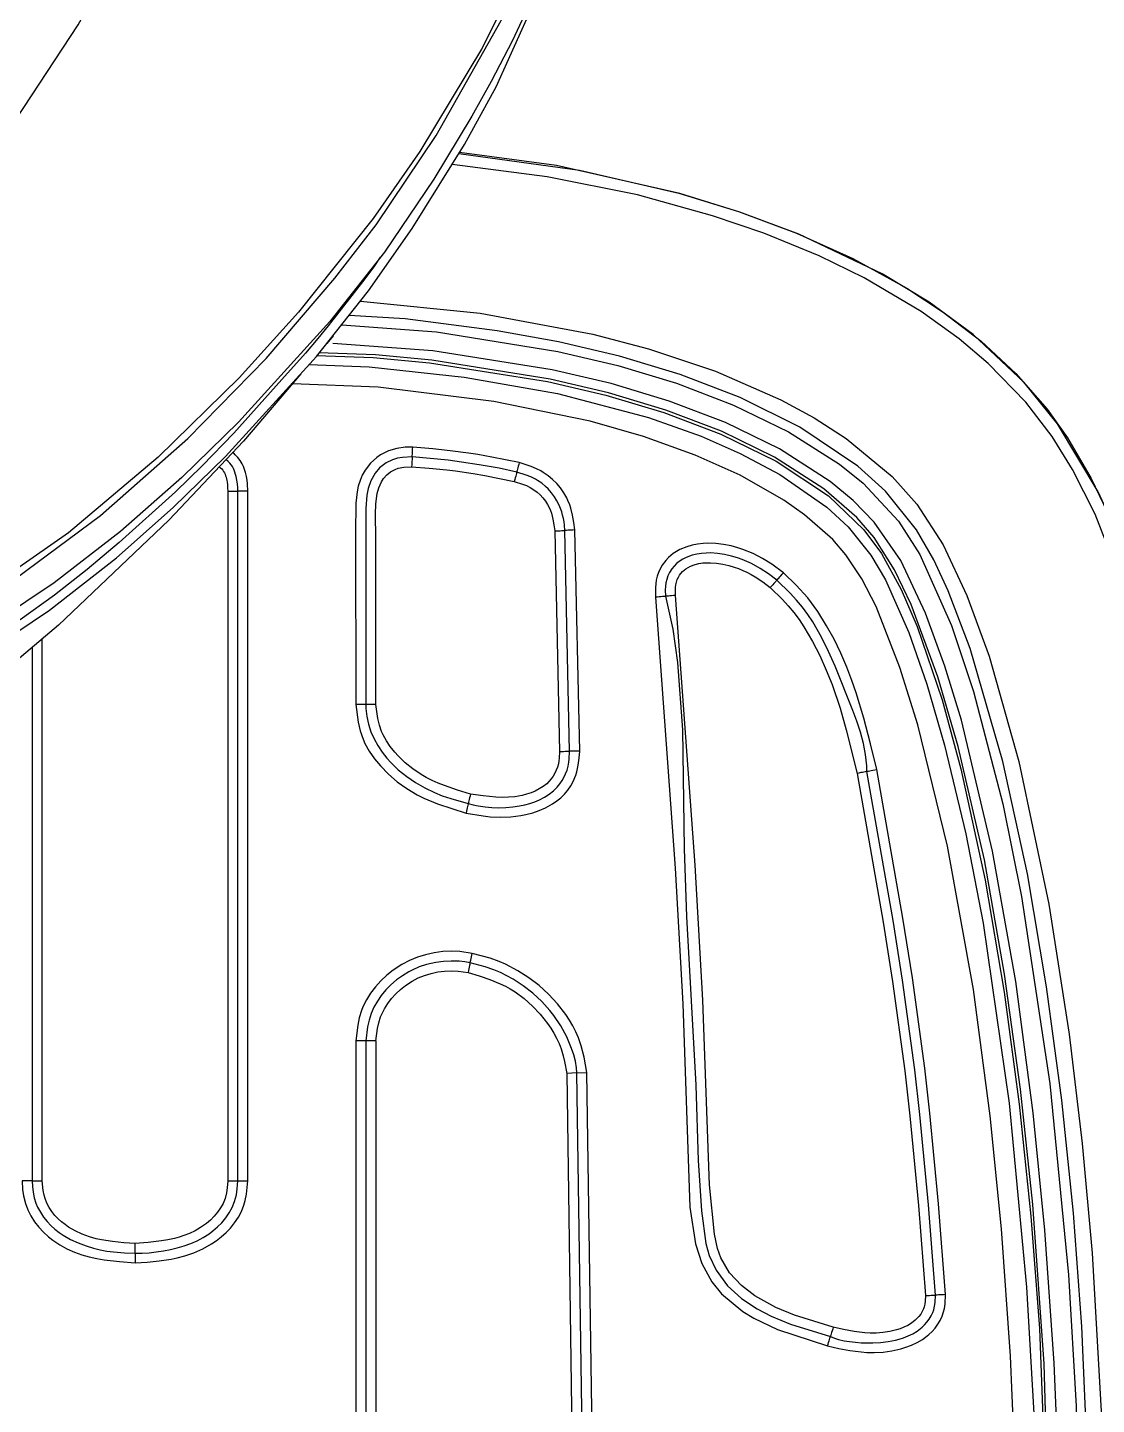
# Model space of a CAD drawing. Header units: inches. Extents: x 5931 to 10048, y 0 to 3185.
# Drawn here: x 7228.309 to 7230.426, y 923.08 to 925.807 of the extents above; entities that cross this region are included whole.
import ezdxf

# ---------------------------------------------------------------- set-up
doc = ezdxf.new("R2010")
doc.units = ezdxf.units.IN
doc.header["$LTSCALE"] = 48
doc.header["$MEASUREMENT"] = 0
doc.linetypes.add('DASHDOT2', pattern=[0.5, 0.25, -0.125, 0, -0.125])
for name, color, linetype in [('A-Eqpm-NIC', 8, 'DASHDOT2'), ('A-Flor-Case-Full Height', 8, 'Continuous'), ('A-Flor-Pattern', 8, 'Continuous')]:
    doc.layers.add(name, color=color, linetype=linetype)

# ---------------------------------------------------------------- blocks, each defined once
blk = doc.blocks.new('Precor_r815')
for p, q in [((-6.9394, 22.0018), (-6.9194, 22.0018)), ((-6.9394, 20.5806), (-6.9394, 22.0018)), ((-6.8994, 22.0018), (-6.9194, 22.0018)), ((-6.9194, 20.5806), (-6.9194, 22.0018)), ((-6.8994, 22.0018), (-6.8994, 20.5806)), ((-6.5311, 20.5806), (-6.5311, 21.6976)), ((-6.5111, 21.68), (-6.5111, 20.5806)), ((-7.1734, 20.8695), (-7.1534, 20.8695)), ((-6.9194, 20.5806), (-6.9394, 20.5806)), ((-6.8994, 20.5806), (-6.9194, 20.5806)), ((-6.5111, 20.5806), (-6.5311, 20.5806)), ((-6.5111, 20.5806), (-6.4911, 20.5806)), ((-6.7153, 20.4317), (-6.7153, 20.4517)), ((-6.7153, 20.4317), (-6.7153, 20.4117))]:
    blk.add_line(p, q)
for points in [[(-2.2403, 21.3462), (-2.9577, 21.3722), (-3.4997, 21.412), (-3.8125, 21.4463), (-4.124, 21.4913), (-4.5624, 21.5788), (-4.8688, 21.6611), (-5.2051, 21.7794), (-5.4369, 21.881), (-5.6091, 21.9702), (-5.7934, 22.0826), (-5.9932, 22.2302), (-6.191, 22.4114), (-6.2982, 22.5285), (-6.463, 22.7421), (-6.6022, 22.9623), (-6.6959, 23.134), (-6.8063, 23.3662), (-6.9296, 23.6934), (-6.9728, 23.8504)], [(-4.7098, 21.1999), (-5.1504, 21.284), (-5.3344, 21.3271), (-5.6792, 21.4284), (-5.8482, 21.4893), (-6.013, 21.5579), (-6.1731, 21.635), (-6.3268, 21.7208), (-6.4567, 21.8049), (-6.647, 21.9512), (-6.8201, 22.11), (-6.9752, 22.2749), (-7.1118, 22.4402), (-7.1936, 22.5505), (-7.3131, 22.734), (-7.4421, 22.9708), (-7.4926, 23.0804), (-7.5288, 23.1758)], [(-7.5256, 23.1885), (-7.5067, 23.126), (-7.4025, 22.9118), (-7.2804, 22.701), (-7.1881, 22.5632), (-7.0396, 22.3702), (-6.9217, 22.2349), (-6.7613, 22.0714), (-6.583, 21.9155), (-6.3769, 21.7669), (-6.2264, 21.6774), (-6.0691, 21.597), (-5.9063, 21.5252), (-5.7393, 21.4614), (-5.569, 21.405), (-5.2232, 21.3118), (-4.9602, 21.2568), (-4.7082, 21.2111)], [(-7.5235, 23.0733), (-7.5043, 23.0229), (-7.4829, 22.9709), (-7.4642, 22.9299), (-7.4222, 22.8455), (-7.3839, 22.7743), (-7.3083, 22.6442)], [(-4.7006, 21.1003), (-5.0581, 21.1629), (-5.2316, 21.199), (-5.5254, 21.2732), (-5.8131, 21.3656), (-5.9534, 21.4201), (-6.0903, 21.4808), (-6.2351, 21.5549), (-6.3855, 21.6446), (-6.5454, 21.7564), (-6.6783, 21.8642), (-6.7912, 21.9678), (-6.8949, 22.0728), (-7.0753, 22.2788), (-7.1786, 22.4143), (-7.2655, 22.5425), (-7.3689, 22.7158), (-7.4318, 22.8345), (-7.5045, 23.0019)], [(-8.9543, 20.1829), (-8.921, 20.6517), (-8.893, 20.9007), (-8.8572, 21.1491), (-8.8134, 21.3986), (-8.7562, 21.6455), (-8.7198, 21.7665), (-8.6773, 21.8852), (-8.6267, 22.0004), (-8.546, 22.1401), (-8.4795, 22.2255), (-8.3782, 22.3243), (-8.2908, 22.3906), (-8.1976, 22.449), (-8.0324, 22.531), (-7.9157, 22.5765), (-7.7961, 22.6145), (-7.5515, 22.6725), (-7.359, 22.6995)], [(-7.3577, 22.6974), (-7.5973, 22.6625), (-7.7944, 22.6153), (-7.9124, 22.5776), (-8.028, 22.5331), (-8.1397, 22.4807), (-8.2467, 22.4196), (-8.319, 22.3704), (-8.394, 22.3105), (-8.4632, 22.244), (-8.525, 22.1707), (-8.5656, 22.1115), (-8.6127, 22.0279), (-8.6529, 21.9406), (-8.7176, 21.7649), (-8.7693, 21.5902), (-8.8121, 21.4126), (-8.8473, 21.2332), (-8.8757, 21.0523), (-8.9182, 20.6884), (-8.9382, 20.4413), (-8.9527, 20.1817)], [(-8.9312, 20.1548), (-8.9089, 20.5098), (-8.869, 20.8954), (-8.8305, 21.16), (-8.7988, 21.336), (-8.7612, 21.5108), (-8.6954, 21.7523), (-8.6207, 21.9542), (-8.5756, 22.0464), (-8.535, 22.1139), (-8.4829, 22.1847), (-8.4084, 22.2645), (-8.3503, 22.3155), (-8.2755, 22.3714), (-8.1623, 22.4409), (-8.0727, 22.4862), (-7.9628, 22.5328), (-7.8612, 22.5689), (-7.7121, 22.6123), (-7.5328, 22.6494), (-7.3449, 22.6747)], [(-7.3083, 22.6442), (-7.2103, 22.4942), (-7.102, 22.3512), (-6.9207, 22.1435), (-6.8081, 22.0295), (-6.6863, 21.9185), (-6.5551, 21.813), (-6.3962, 21.7025), (-6.2832, 21.634), (-6.1664, 21.5709), (-6.0306, 21.5064), (-5.8915, 21.4485), (-5.7496, 21.3965), (-5.4558, 21.3067), (-5.1541, 21.2334), (-4.7098, 21.151)], [(-7.2015, 22.4833), (-7.1889, 22.464), (-7.1714, 22.4391), (-7.0986, 22.3418), (-7.0782, 22.3157), (-7.0534, 22.2855), (-7.0064, 22.2316)], [(-7.1629, 22.393), (-7.4002, 22.3685), (-7.6238, 22.3249), (-7.7343, 22.2948), (-7.8668, 22.2487), (-7.997, 22.1895), (-8.063, 22.1523), (-8.1262, 22.1101), (-8.2177, 22.032), (-8.2669, 21.9748), (-8.319, 21.8908), (-8.3658, 21.7869), (-8.4099, 21.6616), (-8.4689, 21.4448), (-8.5283, 21.1507), (-8.5686, 20.8827), (-8.5945, 20.6577), (-8.6146, 20.4321), (-8.6354, 20.0525)], [(-8.6106, 19.7251), (-8.6056, 20.0029), (-8.5942, 20.2806), (-8.5773, 20.5139), (-8.554, 20.7473), (-8.5242, 20.9803), (-8.4861, 21.2133), (-8.4375, 21.4446), (-8.3726, 21.6774), (-8.329, 21.7962), (-8.3003, 21.8601), (-8.2659, 21.922), (-8.2047, 22.0012), (-8.1497, 22.0529), (-8.0346, 22.1335), (-7.9163, 22.1945), (-7.797, 22.242), (-7.6769, 22.2796), (-7.5555, 22.309), (-7.4337, 22.3318), (-7.2512, 22.3567), (-7.1402, 22.3636)], [(-7.1254, 22.3443), (-7.3133, 22.3298), (-7.5544, 22.2891), (-7.6731, 22.2602), (-7.7896, 22.2238), (-7.9031, 22.1789), (-8.0119, 22.124), (-8.1133, 22.0569), (-8.1598, 22.0179), (-8.2304, 21.9394), (-8.2725, 21.8711), (-8.3355, 21.7245), (-8.3793, 21.5885), (-8.4372, 21.3574), (-8.4744, 21.1665), (-8.5304, 20.7814), (-8.5674, 20.3873), (-8.5827, 20.1163), (-8.5909, 19.7251)], [(-7.1085, 22.3218), (-7.0957, 22.306)], [(-8.5515, 19.7251), (-8.5475, 19.998), (-8.539, 20.2051), (-8.5208, 20.4794), (-8.4976, 20.721), (-8.4629, 20.9915), (-8.417, 21.26), (-8.3549, 21.5296), (-8.3223, 21.6409), (-8.2839, 21.7502), (-8.2346, 21.8585), (-8.1819, 21.9378), (-8.1405, 21.982), (-8.0945, 22.0216), (-7.9943, 22.0887), (-7.8868, 22.143), (-7.7749, 22.1872), (-7.6601, 22.223), (-7.5433, 22.2513), (-7.3063, 22.2909), (-7.1076, 22.3056)], [(-8.5319, 19.7251), (-8.5195, 20.2035), (-8.4967, 20.5317), (-8.4722, 20.7697), (-8.4406, 21.0068), (-8.4006, 21.2424), (-8.3488, 21.4756), (-8.3085, 21.6192), (-8.2553, 21.7683), (-8.2223, 21.8397), (-8.1816, 21.9062), (-8.1474, 21.9472), (-8.0823, 22.0062), (-7.9844, 22.0717), (-7.8787, 22.1251), (-7.7683, 22.1687), (-7.6547, 22.204), (-7.5391, 22.2321), (-7.304, 22.2712), (-7.1922, 22.2822), (-7.0801, 22.2868)], [(-7.0754, 22.2811), (-7.1878, 22.2766), (-7.2997, 22.2657), (-7.5335, 22.2272), (-7.6497, 22.1993), (-7.7648, 22.1636), (-7.8777, 22.1191), (-7.9873, 22.0631), (-8.0912, 21.9916), (-8.1611, 21.9221), (-8.1966, 21.8734), (-8.2358, 21.7993), (-8.267, 21.7224), (-8.3166, 21.5717), (-8.3541, 21.4293), (-8.4025, 21.2002), (-8.4402, 20.9695), (-8.4698, 20.739), (-8.4928, 20.5079), (-8.5097, 20.2765), (-8.522, 19.9575), (-8.526, 19.7251)], [(-7.0605, 22.2628), (-7.1798, 22.2575), (-7.3681, 22.2364), (-7.5538, 22.2028), (-7.7342, 22.1532), (-7.8386, 22.1145), (-7.9163, 22.0791), (-7.9945, 22.0359), (-8.0877, 21.9687), (-8.1303, 21.9279), (-8.1754, 21.87), (-8.2043, 21.8187), (-8.2506, 21.7104), (-8.2865, 21.6037), (-8.3217, 21.4782), (-8.3637, 21.2957), (-8.398, 21.1117), (-8.4498, 20.7409), (-8.4843, 20.362), (-8.4986, 20.1016), (-8.5063, 19.7251)], [(-7.0444, 22.243), (-6.9307, 22.1044), (-6.7825, 21.942), (-6.5632, 21.7254), (-6.3735, 21.5584), (-6.2684, 21.4731), (-6.0858, 21.3361), (-5.9244, 21.2258), (-5.7011, 21.0891), (-5.5708, 21.0174), (-5.3983, 20.931), (-5.2225, 20.8526)], [(-8.466, 19.7251), (-8.4622, 19.9895), (-8.4527, 20.2198), (-8.4347, 20.4821), (-8.4122, 20.7148), (-8.3788, 20.9748), (-8.3276, 21.2705), (-8.2688, 21.5203), (-8.2331, 21.6382), (-8.1856, 21.764), (-8.1574, 21.821), (-8.1259, 21.8703), (-8.0999, 21.9017), (-8.0438, 21.9526), (-8.0024, 21.9828), (-7.9158, 22.0342), (-7.8268, 22.0757), (-7.7242, 22.1141), (-7.6183, 22.1456), (-7.4271, 22.1865), (-7.1977, 22.2155), (-7.0278, 22.2226)], [(-7.0064, 22.2316), (-6.9112, 22.1212), (-6.8484, 22.0536), (-6.7958, 22.0004), (-6.684, 21.8957), (-6.6206, 21.8405), (-6.5552, 21.7872), (-6.4872, 21.7364), (-6.4015, 21.6794), (-6.2664, 21.6004)], [(-7.4777, 22.0604), (-7.423, 22.0718), (-7.3956, 22.0769), (-7.3773, 22.0798), (-7.3405, 22.0848), (-7.3059, 22.0884), (-7.2663, 22.092)], [(-7.2653, 22.072), (-7.2653, 22.0724), (-7.2653, 22.0735), (-7.2654, 22.0753), (-7.2656, 22.0778), (-7.2657, 22.0809), (-7.2659, 22.0843), (-7.2661, 22.0881), (-7.2663, 22.092)], [(-7.2663, 22.092), (-7.2516, 22.0919), (-7.2346, 22.0895), (-7.218, 22.0843), (-7.2024, 22.0762), (-7.1952, 22.0712), (-7.1825, 22.0591), (-7.172, 22.045), (-7.1663, 22.0345), (-7.1617, 22.0235), (-7.1582, 22.0121), (-7.1558, 22.0004), (-7.1536, 21.9771), (-7.1529, 21.9151), (-7.1533, 21.5618)], [(-6.9394, 22.0018), (-6.9385, 22.0168), (-6.9377, 22.0243), (-6.9365, 22.0319), (-6.9346, 22.0402), (-6.9334, 22.0442), (-6.932, 22.0482), (-6.9304, 22.0521), (-6.9277, 22.0578), (-6.9257, 22.0613), (-6.9237, 22.0645), (-6.9191, 22.0707), (-6.9142, 22.0766), (-6.9092, 22.0825)], [(-7.588, 21.9216), (-7.586, 21.9368), (-7.5835, 21.9518), (-7.58, 21.9665), (-7.5778, 21.9737), (-7.5743, 21.9826), (-7.5718, 21.988), (-7.5662, 21.9983), (-7.5596, 22.0081), (-7.5521, 22.0173), (-7.5439, 22.0258), (-7.5349, 22.0334), (-7.5253, 22.0402), (-7.5203, 22.0432), (-7.5122, 22.0475), (-7.501, 22.0523), (-7.4777, 22.0604)], [(-7.4777, 22.0604), (-7.4768, 22.0566), (-7.4758, 22.053), (-7.475, 22.0496), (-7.4742, 22.0467), (-7.4736, 22.0443), (-7.4732, 22.0425), (-7.4729, 22.0414), (-7.4728, 22.041)], [(-7.4728, 22.041), (-7.4381, 22.0488), (-7.3981, 22.0561), (-7.363, 22.0616), (-7.3367, 22.0651), (-7.301, 22.0689), (-7.2653, 22.072)], [(-7.2642, 22.052), (-7.2992, 22.049), (-7.3341, 22.0453), (-7.3515, 22.0431), (-7.3862, 22.0378), (-7.4095, 22.0336), (-7.4679, 22.0216)], [(-7.2653, 22.072), (-7.2458, 22.0712), (-7.2363, 22.0693), (-7.2261, 22.066), (-7.2139, 22.0598), (-7.2006, 22.0493), (-7.1919, 22.0389), (-7.183, 22.0229), (-7.1776, 22.0068), (-7.175, 21.9933), (-7.1733, 21.9657), (-7.1733, 21.5618)], [(-7.2653, 22.072), (-7.2652, 22.0716), (-7.2652, 22.0705), (-7.2651, 22.0686), (-7.265, 22.0661), (-7.2648, 22.0631), (-7.2646, 22.0596), (-7.2644, 22.0559), (-7.2642, 22.052)], [(-7.1933, 21.5618), (-7.1934, 21.9052), (-7.1926, 21.9544), (-7.193, 21.9757), (-7.1957, 21.9967), (-7.1989, 22.0084), (-7.2042, 22.0209), (-7.2082, 22.0273), (-7.2147, 22.0351), (-7.2224, 22.0416), (-7.2312, 22.0465), (-7.2377, 22.0489), (-7.2488, 22.0511), (-7.2642, 22.052)], [(-6.9194, 22.0018), (-6.9192, 22.0093), (-6.9186, 22.0168), (-6.9175, 22.0243), (-6.916, 22.032), (-6.9149, 22.0362), (-6.9136, 22.0404), (-6.9122, 22.0445), (-6.9104, 22.0484), (-6.9084, 22.0522), (-6.9062, 22.0558), (-6.9036, 22.0591), (-6.8998, 22.0629), (-6.8952, 22.067)], [(-6.8819, 22.0524), (-6.8849, 22.0498), (-6.8873, 22.0474), (-6.8893, 22.0449), (-6.8911, 22.0422), (-6.8926, 22.0394), (-6.8939, 22.0364), (-6.895, 22.0333), (-6.8959, 22.0302), (-6.8966, 22.027), (-6.8973, 22.0238), (-6.8978, 22.0207), (-6.8985, 22.0144), (-6.899, 22.0081), (-6.8994, 22.0018)], [(-7.568, 21.9206), (-7.5675, 21.9312), (-7.5667, 21.9383), (-7.5655, 21.9453), (-7.5638, 21.9522), (-7.5619, 21.9591), (-7.5595, 21.9658), (-7.5569, 21.9724), (-7.5525, 21.9815), (-7.5475, 21.9902), (-7.5418, 21.9984), (-7.5353, 22.006), (-7.53, 22.0114), (-7.5223, 22.018), (-7.514, 22.0237), (-7.5097, 22.0263), (-7.5008, 22.0308), (-7.4917, 22.0346), (-7.4728, 22.041)], [(-7.4679, 22.0216), (-7.4842, 22.0161), (-7.4921, 22.0129), (-7.4996, 22.009), (-7.5066, 22.0046), (-7.5131, 21.9996), (-7.5192, 21.9939), (-7.5248, 21.9877), (-7.5297, 21.981), (-7.534, 21.974), (-7.5376, 21.9666), (-7.5395, 21.9618), (-7.5414, 21.956), (-7.543, 21.9501), (-7.5444, 21.9441), (-7.5464, 21.9319), (-7.548, 21.9196)], [(-7.4728, 22.041), (-7.4727, 22.0406), (-7.4724, 22.0395), (-7.472, 22.0377), (-7.4713, 22.0353), (-7.4706, 22.0324), (-7.4697, 22.029), (-7.4688, 22.0254), (-7.4679, 22.0216)], [(-7.5976, 21.4662), (-7.588, 21.9216)], [(-7.588, 21.9216), (-7.5841, 21.9214), (-7.5803, 21.9212), (-7.5769, 21.9211), (-7.5739, 21.9209), (-7.5714, 21.9208), (-7.5695, 21.9207), (-7.5684, 21.9206), (-7.568, 21.9206)], [(-7.5776, 21.4658), (-7.568, 21.9206)], [(-7.548, 21.9196), (-7.5519, 21.9198), (-7.5557, 21.92), (-7.5591, 21.9201), (-7.5622, 21.9203), (-7.5646, 21.9204), (-7.5665, 21.9205), (-7.5676, 21.9206), (-7.568, 21.9206)], [(-7.548, 21.9196), (-7.5576, 21.4653)], [(-8.0017, 21.8332), (-7.9787, 21.8511), (-7.9606, 21.8629), (-7.9415, 21.8731), (-7.9215, 21.8815), (-7.9112, 21.885), (-7.8985, 21.8886), (-7.8832, 21.8918), (-7.8677, 21.8937), (-7.8521, 21.8942), (-7.8426, 21.8938), (-7.8316, 21.8925), (-7.8206, 21.8903), (-7.81, 21.8871), (-7.7966, 21.8813), (-7.7898, 21.8774), (-7.7833, 21.8729), (-7.7741, 21.8649), (-7.7685, 21.8589), (-7.7613, 21.849), (-7.7573, 21.8418), (-7.7539, 21.8343), (-7.7513, 21.8266), (-7.7493, 21.8182), (-7.7478, 21.8032), (-7.7479, 21.7829)], [(-7.9887, 21.8181), (-7.9725, 21.8309), (-7.9558, 21.8422), (-7.9383, 21.8522), (-7.9199, 21.8606), (-7.9105, 21.8641), (-7.8989, 21.8678), (-7.8852, 21.8711), (-7.8712, 21.8733), (-7.8572, 21.8742), (-7.8489, 21.8741), (-7.8394, 21.8734), (-7.83, 21.8719), (-7.8207, 21.8696), (-7.8086, 21.8649), (-7.8024, 21.8616), (-7.7951, 21.8567), (-7.7897, 21.8523), (-7.7849, 21.8473), (-7.7805, 21.8418), (-7.7758, 21.8341), (-7.7726, 21.8271), (-7.7702, 21.8198), (-7.7685, 21.8124), (-7.7677, 21.8054), (-7.7674, 21.7986), (-7.7678, 21.7849)], [(-8.1871, 21.4281), (-8.1747, 21.4811), (-8.1614, 21.5337), (-8.1463, 21.5858), (-8.1378, 21.6115), (-8.1276, 21.6389), (-8.1156, 21.6679), (-8.1023, 21.6964), (-8.0876, 21.7243), (-8.0702, 21.7534), (-8.0502, 21.7816), (-8.0269, 21.8081), (-8.0017, 21.8332)], [(-7.9887, 21.8181), (-7.9889, 21.8184), (-7.9897, 21.8192), (-7.9909, 21.8206), (-7.9925, 21.8225), (-7.9945, 21.8248), (-7.9967, 21.8274), (-7.9992, 21.8303), (-8.0017, 21.8332)], [(-7.7877, 21.7869), (-7.7874, 21.7979), (-7.7876, 21.8034), (-7.7882, 21.8089), (-7.7894, 21.8143), (-7.7912, 21.8196), (-7.7935, 21.8247), (-7.7955, 21.8282), (-7.7984, 21.8322), (-7.8016, 21.8359), (-7.8082, 21.8416), (-7.8127, 21.8445), (-7.8174, 21.8469), (-7.8267, 21.8504), (-7.8343, 21.8524), (-7.842, 21.8536), (-7.8498, 21.8542), (-7.8569, 21.8542), (-7.8692, 21.8534), (-7.8815, 21.8514), (-7.8936, 21.8485), (-7.904, 21.8452), (-7.9126, 21.842), (-7.9211, 21.8384), (-7.9294, 21.8344), (-7.9376, 21.83), (-7.9455, 21.8253), (-7.9607, 21.8148), (-7.9756, 21.8029)], [(-8.1675, 21.4241), (-8.1671, 21.4358), (-8.1649, 21.459), (-8.1606, 21.482), (-8.1548, 21.5048), (-8.1477, 21.5274), (-8.1398, 21.5498), (-8.1043, 21.6408), (-8.0914, 21.6712), (-8.0773, 21.7011), (-8.06, 21.7324), (-8.0501, 21.7478), (-8.0394, 21.7627), (-8.0277, 21.7772), (-8.0151, 21.7911), (-7.9887, 21.8181)], [(-7.9756, 21.8029), (-7.9999, 21.7782), (-8.0115, 21.7654), (-8.0225, 21.7519), (-8.0329, 21.7374), (-8.0426, 21.7223), (-8.0598, 21.6918), (-8.074, 21.6628), (-8.0868, 21.6331), (-8.0984, 21.603), (-8.1142, 21.5548), (-8.1265, 21.5102), (-8.1479, 21.4201)], [(-7.9887, 21.8181), (-7.9884, 21.8178), (-7.9877, 21.8169), (-7.9865, 21.8155), (-7.9848, 21.8136), (-7.9829, 21.8113), (-7.9806, 21.8087), (-7.9782, 21.8059), (-7.9756, 21.8029)], [(-8.1007, 20.279), (-8.0237, 20.304), (-7.9867, 20.3198), (-7.9454, 20.3436), (-7.9184, 20.3653), (-7.8952, 20.3916), (-7.8778, 20.4222), (-7.8711, 20.4412), (-7.865, 20.471), (-7.8552, 20.5723), (-7.8421, 20.9531), (-7.827, 21.2314), (-7.7877, 21.7869)], [(-7.7678, 21.7849), (-7.7821, 21.717), (-7.7919, 21.6484), (-7.8015, 21.5096), (-7.8049, 21.2646), (-7.8098, 21.1251), (-7.8281, 20.7781), (-7.833, 20.6228), (-7.8394, 20.5193), (-7.8482, 20.4516), (-7.8545, 20.4272), (-7.8682, 20.3966), (-7.8912, 20.3646), (-7.9187, 20.3385), (-7.9498, 20.317), (-7.9773, 20.3022), (-8.0156, 20.2858), (-8.095, 20.2598)], [(-7.7479, 21.7829), (-7.7873, 21.2247), (-7.8021, 20.9451), (-7.8164, 20.5262), (-7.8273, 20.4511), (-7.84, 20.4104), (-7.8595, 20.3729), (-7.8791, 20.3481), (-7.921, 20.3118), (-7.9431, 20.2977), (-7.9898, 20.2746), (-8.0894, 20.2406)], [(-7.7877, 21.7869), (-7.7838, 21.7865), (-7.78, 21.7861), (-7.7766, 21.7858), (-7.7736, 21.7855), (-7.7711, 21.7852), (-7.7693, 21.785), (-7.7681, 21.7849), (-7.7678, 21.7849)], [(-7.7678, 21.7849), (-7.7674, 21.7848), (-7.7662, 21.7847), (-7.7644, 21.7845), (-7.7619, 21.7843), (-7.7589, 21.784), (-7.7555, 21.7837), (-7.7517, 21.7833), (-7.7479, 21.7829)], [(-7.381, 21.3773), (-7.3551, 21.3857), (-7.3296, 21.395), (-7.3171, 21.4001), (-7.3049, 21.4057), (-7.2931, 21.412), (-7.283, 21.4179), (-7.2667, 21.4293), (-7.2513, 21.4422), (-7.2372, 21.4565), (-7.2305, 21.4641), (-7.2218, 21.4754), (-7.214, 21.4873), (-7.2074, 21.4998), (-7.2046, 21.5063), (-7.2002, 21.5197), (-7.1972, 21.5335), (-7.1933, 21.5618)], [(-7.1733, 21.5618), (-7.1735, 21.5537), (-7.1752, 21.5376), (-7.1785, 21.5216), (-7.1833, 21.506), (-7.1895, 21.4913), (-7.1969, 21.4773), (-7.2055, 21.464), (-7.2151, 21.4514), (-7.2222, 21.4432), (-7.2376, 21.4278), (-7.2543, 21.4139), (-7.2721, 21.4013), (-7.2906, 21.3901), (-7.3098, 21.3805), (-7.3248, 21.3742), (-7.3418, 21.3682), (-7.3765, 21.3578)], [(-7.1533, 21.5618), (-7.1583, 21.5254), (-7.1622, 21.5076), (-7.1679, 21.4904), (-7.1715, 21.482), (-7.1802, 21.4658), (-7.1906, 21.4503), (-7.2022, 21.4357), (-7.2182, 21.4185), (-7.2356, 21.4029), (-7.2543, 21.3889), (-7.2754, 21.376), (-7.2885, 21.3692), (-7.3157, 21.3576), (-7.3436, 21.3475), (-7.3721, 21.3383)], [(-7.1733, 21.5618), (-7.1729, 21.5618), (-7.1718, 21.5618), (-7.1699, 21.5618), (-7.1675, 21.5618), (-7.1644, 21.5618), (-7.161, 21.5618), (-7.1572, 21.5618), (-7.1533, 21.5618)], [(-7.5976, 21.4662), (-7.5937, 21.4662), (-7.5899, 21.4661), (-7.5865, 21.466), (-7.5834, 21.4659), (-7.5809, 21.4659), (-7.5791, 21.4658), (-7.5779, 21.4658), (-7.5776, 21.4658)], [(-7.3721, 21.3383), (-7.4063, 21.3324), (-7.42, 21.3309), (-7.4403, 21.3299), (-7.4607, 21.3307), (-7.4809, 21.3333), (-7.4909, 21.3353), (-7.5044, 21.3389), (-7.5175, 21.3436), (-7.5301, 21.3493), (-7.5435, 21.3572), (-7.552, 21.3633), (-7.5599, 21.3701), (-7.5672, 21.3776), (-7.5739, 21.3857), (-7.5798, 21.3944), (-7.5848, 21.4036), (-7.59, 21.4165), (-7.592, 21.4234), (-7.5948, 21.4374), (-7.5964, 21.4517), (-7.5976, 21.4662)], [(-7.3765, 21.3578), (-7.3864, 21.3552), (-7.3964, 21.3531), (-7.4099, 21.351), (-7.4236, 21.3498), (-7.4373, 21.3494), (-7.451, 21.3498), (-7.4647, 21.3511), (-7.4782, 21.3532), (-7.4885, 21.3553), (-7.4985, 21.3581), (-7.5083, 21.3614), (-7.5181, 21.3656), (-7.528, 21.371), (-7.5373, 21.3772), (-7.5459, 21.3844), (-7.5528, 21.3915), (-7.5582, 21.3983), (-7.563, 21.4055), (-7.5671, 21.4131), (-7.5697, 21.419), (-7.5726, 21.4269), (-7.5747, 21.435), (-7.5762, 21.4433), (-7.5769, 21.4495), (-7.5776, 21.4658)], [(-7.5576, 21.4653), (-7.5615, 21.4654), (-7.5652, 21.4655), (-7.5687, 21.4656), (-7.5717, 21.4656), (-7.5742, 21.4657), (-7.576, 21.4657), (-7.5772, 21.4658), (-7.5776, 21.4658)], [(-7.5576, 21.4653), (-7.557, 21.4515), (-7.5565, 21.4463), (-7.5553, 21.4396), (-7.5535, 21.433), (-7.5512, 21.4265), (-7.5483, 21.4203), (-7.5449, 21.4143), (-7.541, 21.4087), (-7.5366, 21.4034), (-7.5322, 21.3989), (-7.5251, 21.3931), (-7.5175, 21.388), (-7.5093, 21.3836), (-7.501, 21.38), (-7.4924, 21.377), (-7.4836, 21.3746), (-7.4686, 21.372), (-7.4562, 21.3709), (-7.4438, 21.3707), (-7.4313, 21.3711), (-7.4187, 21.3722), (-7.4062, 21.3737), (-7.381, 21.3773)], [(-8.3237, 20.3464), (-8.3096, 20.5334), (-8.2925, 20.7201), (-8.2822, 20.8131), (-8.2577, 20.9987), (-8.2389, 21.1218), (-8.1871, 21.4281)], [(-8.3037, 20.3454), (-8.2897, 20.5314), (-8.2728, 20.7171), (-8.2624, 20.8095), (-8.2381, 20.9939), (-8.2195, 21.1169), (-8.1675, 21.4241)], [(-8.1479, 21.4201), (-8.1997, 21.1138), (-8.2183, 20.9912), (-8.2426, 20.8072), (-8.2529, 20.7149), (-8.2698, 20.5299), (-8.2837, 20.3445)], [(-8.1675, 21.4241), (-8.1678, 21.4242), (-8.1689, 21.4244), (-8.1708, 21.4248), (-8.1732, 21.4253), (-8.1762, 21.4259), (-8.1796, 21.4266), (-8.1832, 21.4273), (-8.1871, 21.4281)], [(-8.1675, 21.4241), (-8.1671, 21.424), (-8.166, 21.4238), (-8.1641, 21.4234), (-8.1617, 21.4229), (-8.1587, 21.4223), (-8.1554, 21.4217), (-8.1517, 21.4209), (-8.1479, 21.4201)], [(-7.381, 21.3773), (-7.3801, 21.3735), (-7.3793, 21.3698), (-7.3785, 21.3665), (-7.3778, 21.3635), (-7.3773, 21.3611), (-7.3769, 21.3593), (-7.3766, 21.3582), (-7.3765, 21.3578)], [(-7.3765, 21.3578), (-7.3764, 21.3574), (-7.3762, 21.3563), (-7.3758, 21.3545), (-7.3752, 21.3521), (-7.3745, 21.3491), (-7.3738, 21.3458), (-7.3729, 21.3421), (-7.3721, 21.3383)], [(-7.6118, 20.8042), (-7.6064, 20.8356), (-7.6008, 20.8587), (-7.5952, 20.8753), (-7.5899, 20.8878), (-7.5839, 20.9), (-7.5772, 20.9119), (-7.5699, 20.9234), (-7.5535, 20.9454), (-7.5359, 20.9651), (-7.5169, 20.983), (-7.4966, 20.9992), (-7.475, 21.0136), (-7.4507, 21.027), (-7.4381, 21.0327), (-7.4198, 21.0395), (-7.3842, 21.0494)], [(-7.3842, 21.0494), (-7.3601, 21.0529), (-7.343, 21.0537), (-7.3258, 21.0529), (-7.3087, 21.0505), (-7.2919, 21.0466), (-7.2756, 21.0413), (-7.2599, 21.0347), (-7.2448, 21.0266), (-7.2275, 21.0149), (-7.2148, 21.0044), (-7.203, 20.9928), (-7.1922, 20.9803), (-7.1827, 20.9673), (-7.1745, 20.9537), (-7.1676, 20.9393), (-7.1648, 20.9319), (-7.1603, 20.9168), (-7.1572, 20.9013), (-7.1534, 20.8695)], [(-7.3802, 21.0298), (-7.3803, 21.0302), (-7.3805, 21.0313), (-7.3809, 21.0331), (-7.3814, 21.0356), (-7.382, 21.0385), (-7.3827, 21.0419), (-7.3834, 21.0456), (-7.3842, 21.0494)], [(-7.5919, 20.8032), (-7.5914, 20.8134), (-7.5893, 20.827), (-7.5859, 20.8404), (-7.5816, 20.8535), (-7.5718, 20.8774), (-7.5601, 20.9002), (-7.5462, 20.9217), (-7.5386, 20.932), (-7.5224, 20.9505), (-7.5047, 20.9673), (-7.4857, 20.9825), (-7.4654, 20.996), (-7.4531, 21.0032), (-7.4404, 21.0097), (-7.4274, 21.0155), (-7.4101, 21.0217), (-7.3802, 21.0298)], [(-7.3763, 21.0102), (-7.398, 21.0032), (-7.4193, 20.9956), (-7.4401, 20.9867), (-7.4501, 20.9817), (-7.4598, 20.9761), (-7.4693, 20.97), (-7.4872, 20.9563), (-7.5039, 20.9409), (-7.5192, 20.924), (-7.5338, 20.9051), (-7.5403, 20.8952), (-7.5464, 20.885), (-7.5518, 20.8746), (-7.5566, 20.8639), (-7.5608, 20.8529), (-7.565, 20.8385), (-7.5677, 20.8265), (-7.5719, 20.8022)], [(-7.3802, 21.0298), (-7.37, 21.0317), (-7.3582, 21.033), (-7.3429, 21.0335), (-7.3276, 21.0328), (-7.3124, 21.0308), (-7.303, 21.0288), (-7.2937, 21.0264), (-7.2792, 21.0214), (-7.2653, 21.0151), (-7.2585, 21.0114), (-7.2457, 21.0034), (-7.234, 20.9946), (-7.2231, 20.9849), (-7.2131, 20.9742), (-7.204, 20.9629), (-7.1961, 20.951), (-7.1892, 20.9385), (-7.1837, 20.9255), (-7.1797, 20.912), (-7.1769, 20.898), (-7.1734, 20.8695)], [(-7.3802, 21.0298), (-7.3802, 21.0294), (-7.3799, 21.0283), (-7.3796, 21.0265), (-7.3791, 21.0241), (-7.3785, 21.0211), (-7.3778, 21.0177), (-7.377, 21.014), (-7.3763, 21.0102)], [(-7.1934, 20.8695), (-7.1965, 20.8944), (-7.1989, 20.9065), (-7.2024, 20.9184), (-7.2047, 20.9242), (-7.2101, 20.9354), (-7.2166, 20.946), (-7.2241, 20.9561), (-7.2326, 20.9659), (-7.2418, 20.975), (-7.2518, 20.9832), (-7.2654, 20.9923), (-7.2773, 20.9987), (-7.2898, 21.0039), (-7.3027, 21.0081), (-7.3159, 21.0112), (-7.3294, 21.013), (-7.343, 21.0137), (-7.3566, 21.013), (-7.3763, 21.0102)], [(-7.1935, 19.5498), (-7.1935, 20.8695)], [(-7.1934, 20.8695), (-7.1895, 20.8695), (-7.1858, 20.8695), (-7.1823, 20.8695), (-7.1793, 20.8695), (-7.1768, 20.8695), (-7.1749, 20.8695), (-7.1738, 20.8695), (-7.1734, 20.8695)], [(-7.1734, 20.8695), (-7.1734, 19.5489)], [(-7.1534, 20.8695), (-7.1534, 19.5481)], [(-7.6272, 19.534), (-7.6222, 20.063), (-7.6118, 20.8042)], [(-7.5919, 20.8032), (-7.6118, 20.8042)], [(-7.6072, 19.5339), (-7.6022, 20.0629), (-7.5919, 20.8032)], [(-7.5919, 20.8032), (-7.5719, 20.8022)], [(-7.5719, 20.8022), (-7.5822, 20.0627), (-7.5872, 19.5337)], [(-6.7153, 20.4117), (-6.7394, 20.4133), (-6.7633, 20.4157), (-6.787, 20.4193), (-6.7988, 20.4219), (-6.8139, 20.426), (-6.8323, 20.4327), (-6.85, 20.4409), (-6.8669, 20.4507), (-6.8762, 20.4572), (-6.8863, 20.4653), (-6.8959, 20.4741), (-6.9047, 20.4836), (-6.913, 20.4943), (-6.9204, 20.5058), (-6.9266, 20.5179), (-6.9314, 20.5306), (-6.934, 20.5403), (-6.9365, 20.5536), (-6.9394, 20.5806)], [(-6.7153, 20.4317), (-6.7294, 20.4319), (-6.7435, 20.4328), (-6.7575, 20.4342), (-6.7715, 20.4363), (-6.7854, 20.4391), (-6.7991, 20.4425), (-6.8126, 20.4468), (-6.8257, 20.4518), (-6.8384, 20.4575), (-6.8506, 20.4642), (-6.8623, 20.4718), (-6.8699, 20.4776), (-6.8792, 20.4857), (-6.8877, 20.4946), (-6.8955, 20.5043), (-6.9024, 20.5148), (-6.9083, 20.5261), (-6.9129, 20.538), (-6.9166, 20.5522), (-6.9182, 20.5643), (-6.9194, 20.5806)], [(-6.8994, 20.5806), (-6.8984, 20.5666), (-6.897, 20.5563), (-6.8939, 20.5443), (-6.89, 20.5344), (-6.8851, 20.5249), (-6.8792, 20.5159), (-6.8726, 20.5077), (-6.8653, 20.5001), (-6.8573, 20.4931), (-6.8455, 20.4845), (-6.8348, 20.4781), (-6.8236, 20.4726), (-6.8121, 20.4679), (-6.8029, 20.4648), (-6.7935, 20.4621), (-6.7807, 20.4592), (-6.7678, 20.457), (-6.7417, 20.4538), (-6.7153, 20.4517)], [(-6.5111, 20.5806), (-6.5116, 20.569), (-6.513, 20.5575), (-6.5154, 20.5461), (-6.5188, 20.5349), (-6.5221, 20.5267), (-6.5275, 20.5161), (-6.5338, 20.5061), (-6.5408, 20.4969), (-6.5481, 20.4888), (-6.556, 20.4814), (-6.5645, 20.4745), (-6.5724, 20.4689), (-6.5871, 20.4602), (-6.6025, 20.4528), (-6.6185, 20.4466), (-6.6332, 20.442), (-6.6463, 20.4388), (-6.6595, 20.4361), (-6.6729, 20.4342), (-6.6944, 20.4325), (-6.7153, 20.4317)], [(-6.7153, 20.4517), (-6.6929, 20.4532), (-6.6707, 20.4555), (-6.6487, 20.4591), (-6.6379, 20.4616), (-6.6251, 20.4654), (-6.6107, 20.4708), (-6.5968, 20.4776), (-6.5836, 20.4855), (-6.5766, 20.4905), (-6.5693, 20.4964), (-6.5625, 20.5028), (-6.5561, 20.5097), (-6.5501, 20.5175), (-6.5448, 20.5259), (-6.5403, 20.5348), (-6.5368, 20.5441), (-6.5349, 20.5512), (-6.5331, 20.5609), (-6.5311, 20.5806)], [(-6.4911, 20.5806), (-6.4923, 20.5631), (-6.494, 20.55), (-6.4978, 20.5343), (-6.5026, 20.5212), (-6.5087, 20.5085), (-6.516, 20.4965), (-6.5244, 20.4854), (-6.5337, 20.475), (-6.5439, 20.4655), (-6.5525, 20.4585), (-6.566, 20.4491), (-6.5803, 20.441), (-6.5952, 20.434), (-6.61, 20.4285), (-6.6245, 20.4242), (-6.6393, 20.4208), (-6.6542, 20.4181), (-6.6846, 20.4143), (-6.7153, 20.4117)], [(-8.3237, 20.3464), (-8.3198, 20.3462), (-8.3161, 20.346), (-8.3126, 20.3458), (-8.3096, 20.3457), (-8.3071, 20.3456), (-8.3052, 20.3455), (-8.3041, 20.3454), (-8.3037, 20.3454)], [(-8.0894, 20.2406), (-8.1115, 20.2357), (-8.1337, 20.2314), (-8.1561, 20.2283), (-8.1673, 20.2274), (-8.1818, 20.2271), (-8.1996, 20.228), (-8.2173, 20.2304), (-8.2347, 20.2345), (-8.2449, 20.2378), (-8.2563, 20.2423), (-8.2673, 20.2477), (-8.2777, 20.2542), (-8.2838, 20.2586), (-8.2906, 20.2644), (-8.2969, 20.2707), (-8.3027, 20.2775), (-8.3081, 20.2852), (-8.3129, 20.2934), (-8.3168, 20.3021), (-8.3198, 20.3111), (-8.3213, 20.318), (-8.3226, 20.3274), (-8.3237, 20.3464)], [(-8.2837, 20.3445), (-8.2876, 20.3447), (-8.2914, 20.3449), (-8.2948, 20.345), (-8.2979, 20.3451), (-8.3004, 20.3453), (-8.3022, 20.3453), (-8.3033, 20.3454), (-8.3037, 20.3454)], [(-8.095, 20.2598), (-8.103, 20.2568), (-8.1111, 20.2542), (-8.1221, 20.2515), (-8.1333, 20.2495), (-8.1446, 20.2481), (-8.1561, 20.2473), (-8.1791, 20.2471), (-8.1944, 20.248), (-8.2096, 20.2497), (-8.2245, 20.2526), (-8.2318, 20.2545), (-8.2402, 20.2573), (-8.2496, 20.2612), (-8.2586, 20.2658), (-8.2672, 20.2712), (-8.2772, 20.2792), (-8.2821, 20.2841), (-8.2865, 20.2893), (-8.291, 20.2956), (-8.295, 20.3025), (-8.2983, 20.3097), (-8.3002, 20.3153), (-8.3019, 20.3228), (-8.3029, 20.3302), (-8.3037, 20.3454)], [(-8.2837, 20.3445), (-8.2831, 20.3327), (-8.2824, 20.3269), (-8.281, 20.3212), (-8.2796, 20.317), (-8.2772, 20.3115), (-8.2742, 20.3064), (-8.2708, 20.3016), (-8.2673, 20.2976), (-8.2635, 20.2938), (-8.2557, 20.2875), (-8.2485, 20.2831), (-8.241, 20.2793), (-8.2332, 20.2761), (-8.226, 20.2736), (-8.2128, 20.2703), (-8.1993, 20.2682), (-8.1857, 20.2672), (-8.1737, 20.2672), (-8.1632, 20.2679), (-8.1527, 20.269), (-8.1423, 20.2705), (-8.1214, 20.2744), (-8.1007, 20.279)], [(-8.1007, 20.279), (-8.0996, 20.2753), (-8.0985, 20.2717), (-8.0975, 20.2684), (-8.0967, 20.2654), (-8.096, 20.2631), (-8.0955, 20.2613), (-8.0951, 20.2602), (-8.095, 20.2598)], [(-8.0894, 20.2406), (-8.0905, 20.2444), (-8.0915, 20.248), (-8.0925, 20.2513), (-8.0934, 20.2542), (-8.0941, 20.2566), (-8.0946, 20.2584), (-8.0949, 20.2595), (-8.095, 20.2598)]]:
    blk.add_lwpolyline(points)
blk.add_arc((-7.1806, 41.51), 19.9482, 269.9635, 270.02095)
blk = doc.blocks.new('floor pattern 1st floor')
at = {"layer": 'A-Flor-Pattern'}
h = blk.add_hatch(dxfattribs=at)
h.set_pattern_fill('WOODS_BOARD_WIDE', color=256, scale=3, pattern_type=2)
h.set_pattern_definition([(0, (2343, 1229.155), (0, 6), []), (90, (2343, 1229.155), (-12, 12), [6, -42]), (90, (2367, 1235.155), (-12, 12), [6, -42])])
edge = h.paths.add_edge_path(flags=16)
edge.add_line((2149.545, 1020.6322), (2161.545, 1020.6322))
edge.add_ellipse((2161.545, 1015.6322), major_axis=(-3.5355, -3.5355), ratio=1, start_angle=135, end_angle=225, ccw=False)
edge.add_line((2166.545, 1015.6322), (2166.545, 984.6322))
edge.add_ellipse((2161.545, 984.6322), major_axis=(3.5355, -3.5355), ratio=1, start_angle=315, end_angle=405, ccw=False)
edge.add_line((2161.545, 979.6322), (2156.545, 979.6322))
edge.add_line((2156.545, 979.6322), (2156.545, 955.6322))
edge.add_line((2156.545, 955.6322), (2147.545, 955.6322))
edge.add_line((2147.545, 955.6322), (2126.545, 955.6322))
edge.add_line((2126.545, 955.6322), (2126.545, 995.431))
edge.add_line((2126.545, 995.431), (2126.545, 1010.6322))
edge.add_line((2126.545, 1010.6322), (2144.545, 1010.6322))
edge.add_line((2144.545, 1010.6322), (2144.545, 1015.6322))
edge.add_ellipse((2148.7432, 1016.4341), major_axis=(3.1948, 3.1948), ratio=0.85373, start_angle=38.5071, end_angle=141.4929, ccw=False)
edge = h.paths.add_edge_path(flags=16)
edge.add_ellipse((2192.3469, 952.4341), major_axis=(-3.1924, 3.1924), ratio=0.855373, start_angle=218.4535, end_angle=321.5465, ccw=False)
edge.add_line((2196.545, 951.6322), (2196.5315, 920.2652))
edge.add_ellipse((2191.545, 920.6322), major_axis=(-3.5355, -3.5355), ratio=1, start_angle=45, end_angle=130.7903, ccw=False)
edge.add_line((2191.545, 915.6322), (2186.7141, 915.6322))
edge.add_line((2186.7141, 915.6322), (2186.545, 891.6322))
edge.add_line((2186.545, 891.6322), (2177.545, 891.6322))
edge.add_line((2177.545, 891.6322), (2156.545, 891.6322))
edge.add_line((2156.545, 891.6322), (2156.545, 931.431))
edge.add_line((2156.545, 931.431), (2156.545, 946.6322))
edge.add_line((2156.545, 946.6322), (2174.545, 946.6322))
edge.add_line((2174.545, 946.6322), (2174.545, 951.6322))
edge.add_ellipse((2179.545, 951.6322), major_axis=(3.5355, -3.5355), ratio=1, start_angle=135, end_angle=225, ccw=False)
edge.add_line((2179.545, 956.6322), (2191.545, 956.6322))
edge = h.paths.add_edge_path(flags=16)
edge.add_ellipse((2066.3997, 1141.2807), major_axis=(0, 0.0156), ratio=1, start_angle=270, end_angle=337.7307)
edge.add_line((2066.4056, 1141.2951), (2066.4056, 1141.2867))
edge.add_line((2066.4056, 1141.2867), (2066.4056, 1140.7527))
edge.add_line((2066.4056, 1140.7527), (2066.3997, 1140.7527))
edge.add_line((2066.3997, 1140.7527), (2066.3997, 1140.7072))
edge.add_line((2066.3997, 1140.7072), (2049.1278, 1140.7072))
edge.add_line((2049.1278, 1140.7072), (2045.1001, 1140.7072))
edge.add_line((2045.1001, 1140.7072), (2032.7596, 1140.7072))
edge.add_line((2032.7596, 1140.7072), (2030.3778, 1140.7072))
edge.add_line((2030.3778, 1140.7072), (2028.0028, 1140.7072))
edge.add_line((2028.0028, 1140.7072), (2028.0028, 1140.7527))
edge.add_line((2028.0028, 1140.7527), (2027.9969, 1140.7527))
edge.add_line((2027.9969, 1140.7527), (2027.9969, 1141.2867))
edge.add_line((2027.9969, 1141.2867), (2027.9969, 1141.2951))
edge.add_ellipse((2028.0028, 1141.2807), major_axis=(0, 0.0156), ratio=1, start_angle=22.2693, end_angle=90)
edge.add_line((2027.9872, 1141.2807), (2027.9872, 1140.7072))
edge.add_line((2027.9872, 1140.7072), (2027.9513, 1140.7072))
edge.add_line((2027.9513, 1140.7072), (2027.9513, 1141.2807))
edge.add_line((2027.9513, 1141.2807), (2027.9513, 1141.2867))
edge.add_ellipse((2027.9968, 1141.2867), major_axis=(0.0455, 0), ratio=1, start_angle=90, end_angle=180, ccw=False)
edge.add_line((2027.9968, 1141.3322), (2027.9969, 1141.3322))
edge.add_line((2027.9969, 1141.3322), (2028.0028, 1141.3322))
edge.add_line((2028.0028, 1141.3322), (2033.8793, 1141.3322))
edge.add_line((2033.8793, 1141.3322), (2033.8793, 1141.9057))
edge.add_ellipse((2033.9308, 1141.9057), major_axis=(0.0515, 0), ratio=1, start_angle=90, end_angle=180, ccw=False)
edge.add_line((2033.9308, 1141.9572), (2036.1293, 1141.9572))
edge.add_line((2036.1293, 1141.9572), (2036.1293, 1145.9295))
edge.add_ellipse((2037.8793, 1152.7072), major_axis=(7, 0), ratio=1, start_angle=180, end_angle=255.52249, ccw=False)
edge.add_ellipse((2037.8793, 1152.7072), major_axis=(7, 0), ratio=1, start_angle=0, end_angle=180, ccw=False)
edge.add_ellipse((2037.8793, 1152.7072), major_axis=(7, 0), ratio=1, start_angle=284.47751, end_angle=360, ccw=False)
edge.add_line((2039.6293, 1145.9295), (2039.6293, 1141.9572))
edge.add_line((2039.6293, 1141.9572), (2041.8278, 1141.9572))
edge.add_ellipse((2041.8278, 1141.9057), major_axis=(0.0515, 0), ratio=1, start_angle=360, end_angle=450, ccw=False)
edge.add_line((2041.8793, 1141.9057), (2041.8793, 1141.3322))
edge.add_line((2041.8793, 1141.3322), (2052.5763, 1141.3322))
edge.add_line((2052.5763, 1141.3322), (2052.5763, 1141.9057))
edge.add_ellipse((2052.6278, 1141.9057), major_axis=(0.0515, 0), ratio=1, start_angle=90, end_angle=180, ccw=False)
edge.add_line((2052.6278, 1141.9572), (2054.8263, 1141.9572))
edge.add_line((2054.8263, 1141.9572), (2054.8263, 1145.9295))
edge.add_ellipse((2056.5763, 1152.7072), major_axis=(7, 0), ratio=1, start_angle=180, end_angle=255.52249, ccw=False)
edge.add_ellipse((2056.5763, 1152.7072), major_axis=(7, 0), ratio=1, start_angle=0, end_angle=180, ccw=False)
edge.add_ellipse((2056.5763, 1152.7072), major_axis=(7, 0), ratio=1, start_angle=284.47751, end_angle=360, ccw=False)
edge.add_line((2058.3263, 1145.9295), (2058.3263, 1141.9572))
edge.add_line((2058.3263, 1141.9572), (2060.5248, 1141.9572))
edge.add_ellipse((2060.5248, 1141.9057), major_axis=(0.0515, 0), ratio=1, start_angle=360, end_angle=450, ccw=False)
edge.add_line((2060.5763, 1141.9057), (2060.5763, 1141.3322))
edge.add_line((2060.5763, 1141.3322), (2066.3997, 1141.3322))
edge.add_line((2066.3997, 1141.3322), (2066.4056, 1141.3322))
edge.add_line((2066.4056, 1141.3322), (2066.4057, 1141.3322))
edge.add_ellipse((2066.4057, 1141.2867), major_axis=(0.0455, 0), ratio=1, start_angle=360, end_angle=450, ccw=False)
edge.add_line((2066.4513, 1141.2867), (2066.4513, 1141.2807))
edge.add_line((2066.4513, 1141.2807), (2066.4513, 1140.7072))
edge.add_line((2066.4513, 1140.7072), (2066.4154, 1140.7072))
edge.add_line((2066.4154, 1140.7072), (2066.4154, 1141.2807))
edge = h.paths.add_edge_path(flags=16)
edge.add_ellipse((2444.8292, 1074.381), major_axis=(-118.2279, -0.0387), ratio=0.67080297, start_angle=0, end_angle=360)
h.paths.add_polyline_path([(2248.8, 1035.4972), (2231.2, 1035.4972), (2231.2, 1051.0172), (2248.8, 1051.0172)], flags=16)
h.paths.add_polyline_path([(2082.295, 971.0822), (2080.545, 971.0822), (2080.545, 1020.6322), (2082.295, 1020.6322)], flags=16)
h.paths.add_polyline_path([(2176.17, 1088.7072), (2128.17, 1088.7072), (2128.17, 1056.7072), (2176.17, 1056.7072)], flags=16)
h.paths.add_polyline_path([(2082.795, 1013.3525), (2084.545, 1013.3525), (2084.545, 889.6322), (2082.795, 889.6322)], flags=16)
h.paths.add_polyline_path([(2647.161, 890.6322), (2647.911, 890.6322), (2647.911, 885.0072), (2647.161, 885.0072)], flags=17)
h.paths.add_polyline_path([(2904.9508, 1517.4972), (2903.2, 1517.4972), (2903.2, 1603.9407), (2838.3795, 1603.9407), (2838.3795, 1227.955), (2473.75, 1227.955), (2473.75, 1224.7937), (2343.75, 1224.7937), (2343.75, 1227.955), (2248.295, 1227.955), (2248.295, 1213.6322), (2077.625, 1213.6322), (2077.625, 1355.1322), (2019.625, 1355.1322), (2019.625, 1232.0072), (2025.81, 1232.0072), (2025.81, 1213.6322), (2006.19, 1213.6322), (2006.19, 1226.7572), (1903.615, 1226.7572), (1903.615, 1213.6322), (1889.75, 1213.6322), (1889.75, 1212.8822), (1884.25, 1212.8822), (1884.25, 1252.7572), (1889.75, 1252.7572), (1889.75, 1252.0072), (1902, 1252.0072), (1902, 1420.0072), (1885.75, 1420.0072), (1885.75, 1438.0072), (1751.625, 1438.0072), (1751.625, 1252.7572), (1758.31, 1252.7572), (1758.31, 1212.8822), (1756.81, 1212.8822), (1756.81, 1173.2572), (1347.75, 1173.2572), (1347.75, 1179.2572), (1414.74, 1179.2572), (1414.74, 1233.5072), (1410.74, 1233.5072), (1410.74, 1240.2491), (1356.74, 1240.2491), (1356.74, 1233.5072), (1269.125, 1233.5072), (1269.125, 1173.2572), (980.455, 1173.2572), (980.455, 1209.2072), (835.81, 1209.2072), (835.81, 1173.2572), (707.3769, 1173.2572), (707.3769, 1113.2572), (1275.75, 1113.2572), (1275.75, 1101.2572), (1347.75, 1101.2572), (1347.75, 1113.2572), (1800.625, 1113.2572), (1800.625, 1077.2572), (1858.625, 1077.2572), (1858.625, 1113.2572), (1885.75, 1113.2572), (1885.75, 1158.4572), (2017.2013, 1158.4572), (2017.2013, 1140.7072), (2077.2013, 1140.7072), (2077.2013, 1158.4572), (2176.17, 1158.4572), (2176.17, 1129.5822), (2082.0763, 1129.5822), (2082.0763, 1127.4572), (2027.085, 1127.4572), (2027.085, 1061.4572), (2086.795, 1061.4572), (2086.795, 1056.5822), (2024.71, 1056.5822), (2024.71, 987.1322), (2072.795, 987.1322), (2072.795, 1017.7275), (2080.045, 1017.7275), (2080.045, 890.6322), (2059.8097, 890.6322), (2059.8097, 885.0074), (2386.0006, 885.0072), (2386.0183, 985.8914), (2427.0059, 985.8914), (2427.0059, 986.5101), (2501.0306, 986.5101), (2501.0306, 985.8914), (2542.0183, 985.8914), (2542.0183, 885.0072), (2647.161, 885.0072), (2647.161, 1054.5072), (2790.9145, 1054.5072), (2790.9145, 1108.5072), (2664.9294, 1108.5072), (2664.9294, 1114.5072), (2881.955, 1114.5072), (2881.955, 1158.6276), (2917.955, 1158.6276), (2917.955, 1114.5072), (2978.205, 1114.5072), (2978.205, 1227.955), (2920.8649, 1227.955), (2920.865, 1226.455), (2902.77, 1226.4529), (2902.77, 1231.7029), (2891.52, 1231.7029), (2891.52, 1397.6448), (2882.27, 1397.6448), (2882.27, 1453.0572), (2891.5194, 1453.056), (2902.77, 1453.056), (2902.77, 1457.9972), (2921.23, 1457.9972), (2921.23, 1455.9322), (2978.205, 1455.9322), (2978.205, 1516.5323), (2962.2, 1516.5323), (2962.2, 1517.4972)])
h = blk.add_hatch(dxfattribs=at)
h.set_pattern_fill('NET', color=256, scale=144)
h.set_pattern_definition([(0, (3055.871, 1522.532), (0, 18), []), (90, (3055.871, 1522.532), (-18, 1e-15), [])])
h.paths.add_polyline_path([(1124.625, 1107.2572), (1124.625, 1053.9672), (1130.31, 1053.9672), (1130.31, 1032.5472), (1124.625, 1032.5472), (1124.625, 894.1322), (1128.5, 894.1322), (1128.5006, 893.1322), (1559.51, 893.1322), (1559.51, 893.8393), (1559.51, 895.5573), (1559.385, 1107.2572), (1353.75, 1107.2572), (1353.75, 1095.2572), (1269.75, 1095.2572), (1269.75, 1107.2572)])

msp = doc.modelspace()

# ---------------------------------------------------------------- block references
at = {"layer": 'A-Eqpm-NIC', "xscale": -0.9981457892836261, "yscale": 0.9613000631475188}
msp.add_blockref('Precor_r815', (7221.8187, 903.7386), dxfattribs=at)
at = {"layer": 'A-Flor-Case-Full Height'}
msp.add_blockref('floor pattern 1st floor', (6000, 0), dxfattribs=at)

doc.saveas('drawing.dxf')
